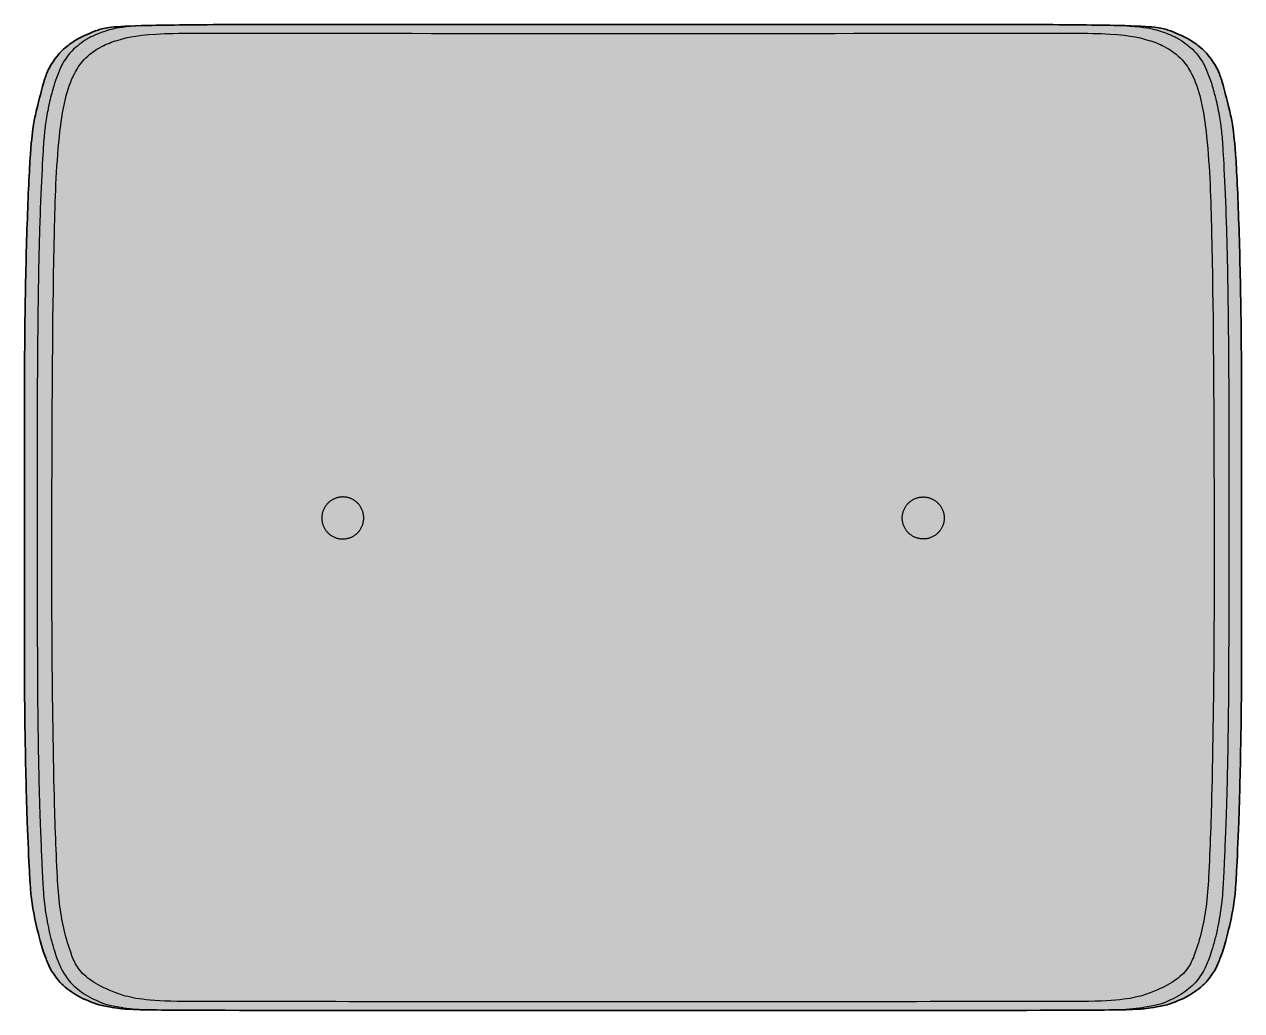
# Model space of a CAD drawing. Header units: millimetres. Extents: x 0 to 2629, y -1781 to 800.
# Drawn here: x 1665 to 2273, y -1748 to -1255 of the extents above; entities that cross this region are included whole.
import ezdxf

# ---------------------------------------------------------------- set-up
doc = ezdxf.new("R2010")
doc.units = ezdxf.units.MM
doc.layers.add('Blocks', color=7, linetype='Continuous')
doc.layers.add('Blocks$Fill', color=7, linetype='Continuous', true_color=0xffffff)
doc.layers.add('Blocks$Inner', color=7, linetype='Continuous', lineweight=25, true_color=0x007f00)
doc.layers.add('Blocks$Outline', color=7, linetype='Continuous', lineweight=35, true_color=0xff3f3f)

# ---------------------------------------------------------------- blocks, each defined once
blk = doc.blocks.new('Eames Lounge Chair Ottoman Top')
at = {"layer": 'Blocks$Fill', "extrusion": (0, 0, -1)}
blk.add_hatch(color=256, dxfattribs=at).paths.add_polyline_path([(301.47, 74.07), (59.41, 73.5), (47.8, 73.13), (43.98, 72.91), (42.44, 72.78), (41.09, 72.65), (39.9, 72.51), (38.85, 72.36), (37.92, 72.2), (37.09, 72.02), (36.33, 71.84), (35.63, 71.65), (34.97, 71.44), (34.33, 71.23), (33.05, 70.76), (31.76, 70.25), (27.89, 68.63), (26.6, 68.05), (25.94, 67.74), (25.28, 67.41), (24.62, 67.05), (23.94, 66.66), (23.26, 66.25), (22.58, 65.81), (21.91, 65.36), (21.25, 64.89), (19.99, 63.97), (18.87, 63.1), (17.91, 62.34), (17.11, 61.66), (16.75, 61.33), (16.4, 61.01), (16.08, 60.69), (15.76, 60.36), (15.45, 60.02), (15.14, 59.67), (14.52, 58.95), (13.29, 57.38), (12.66, 56.55), (12.02, 55.68), (11.71, 55.22), (11.4, 54.76), (11.09, 54.28), (10.79, 53.78), (10.5, 53.27), (10.21, 52.75), (9.94, 52.21), (9.67, 51.66), (9.15, 50.52), (8.66, 49.36), (8.2, 48.16), (7.72, 46.8), (7.21, 45.13), (6.6, 43.02), (3.74, 31.86), (3.24, 29.68), (2.84, 27.81), (2.5, 26.03), (1.8, 21.72), (1.41, 18.65), (0.99, 14.59), (0.56, 9.23), (-0.29, -5.86), (-2.16, -73.59), (-1.86, -293.82), (0.07, -348.41), (0.39, -354.45), (0.66, -358.17), (1.09, -362.3), (1.41, -364.72), (1.84, -367.38), (2.37, -370.26), (2.98, -373.28), (4.37, -379.26), (5.08, -382.03), (5.79, -384.59), (6.48, -386.91), (7.15, -388.99), (7.79, -390.8), (8.38, -392.37), (9.79, -395.81), (10.16, -396.64), (10.34, -397.03), (10.53, -397.41), (10.74, -397.78), (10.96, -398.17), (11.21, -398.56), (11.47, -398.96), (12.05, -399.8), (13.98, -402.42), (14.66, -403.28), (15.01, -403.71), (15.38, -404.14), (15.77, -404.56), (16.17, -404.97), (16.6, -405.37), (17.05, -405.77), (17.51, -406.16), (17.99, -406.55), (19.98, -408.06), (22.03, -409.55), (22.56, -409.91), (23.09, -410.27), (23.65, -410.61), (24.21, -410.94), (24.8, -411.26), (25.4, -411.56), (26.01, -411.86), (26.63, -412.15), (29.19, -413.26), (30.48, -413.8), (31.82, -414.33), (32.51, -414.58), (33.23, -414.82), (33.97, -415.06), (34.75, -415.28), (35.57, -415.49), (36.41, -415.69), (38.14, -416.04), (41.41, -416.61), (45.13, -417.2), (46.17, -417.33), (47.24, -417.43), (53.75, -417.73), (61.57, -417.9), (541.36, -417.9), (549.18, -417.73), (555.69, -417.43), (556.76, -417.33), (557.8, -417.2), (561.53, -416.61), (564.8, -416.04), (566.52, -415.69), (567.36, -415.49), (568.18, -415.28), (568.96, -415.06), (569.7, -414.82), (570.42, -414.58), (571.12, -414.33), (572.45, -413.8), (573.75, -413.26), (576.3, -412.15), (576.93, -411.86), (577.54, -411.56), (578.14, -411.26), (578.72, -410.94), (579.29, -410.61), (579.84, -410.27), (580.38, -409.91), (580.9, -409.55), (582.95, -408.06), (584.94, -406.55), (585.42, -406.16), (585.89, -405.77), (586.33, -405.37), (586.76, -404.97), (587.16, -404.56), (587.55, -404.14), (587.92, -403.71), (588.27, -403.28), (588.95, -402.42), (590.88, -399.8), (591.46, -398.96), (591.73, -398.56), (591.97, -398.17), (592.19, -397.78), (592.4, -397.41), (592.59, -397.03), (592.77, -396.64), (593.14, -395.81), (594.55, -392.37), (595.15, -390.8), (595.78, -388.99), (596.45, -386.91), (597.14, -384.59), (597.85, -382.03), (598.56, -379.26), (599.95, -373.28), (600.57, -370.26), (601.1, -367.38), (601.52, -364.72), (601.84, -362.3), (602.27, -358.17), (602.54, -354.45), (603.97, -324), (605.31, -257.62), (605.09, -73.59), (603.22, -5.86), (602.38, 9.23), (601.95, 14.59), (601.53, 18.65), (601.13, 21.72), (600.43, 26.03), (600.09, 27.81), (599.7, 29.68), (599.19, 31.86), (596.33, 43.02), (595.73, 45.13), (595.21, 46.8), (594.74, 48.16), (594.27, 49.36), (593.79, 50.52), (593.27, 51.66), (593, 52.21), (592.72, 52.75), (592.43, 53.27), (592.14, 53.78), (591.84, 54.28), (591.53, 54.76), (591.22, 55.22), (590.91, 55.68), (590.27, 56.55), (589.64, 57.38), (588.41, 58.95), (587.8, 59.67), (587.49, 60.02), (587.17, 60.36), (586.86, 60.69), (586.53, 61.01), (586.19, 61.33), (585.82, 61.66), (585.02, 62.34), (584.07, 63.1), (582.94, 63.97), (581.68, 64.89), (581.02, 65.36), (580.35, 65.81), (579.67, 66.25), (578.99, 66.66), (578.32, 67.05), (577.65, 67.41), (576.99, 67.74), (576.34, 68.05), (575.04, 68.63), (571.17, 70.25), (569.88, 70.76), (568.6, 71.23), (567.96, 71.44), (567.3, 71.65), (566.6, 71.84), (565.84, 72.02), (565.01, 72.2), (564.08, 72.36), (563.03, 72.51), (561.84, 72.65), (560.49, 72.78), (558.95, 72.91), (555.14, 73.13), (543.52, 73.5)], flags=0)
at = {"layer": 'Blocks$Inner'}
for points in [[(-435.92, -172.34), (-435.93, -171.98), (-435.95, -171.61), (-435.98, -171.25), (-436.03, -170.89), (-436.08, -170.53), (-436.15, -170.17), (-436.23, -169.82), (-436.33, -169.47), (-436.43, -169.12), (-436.55, -168.77), (-436.68, -168.43), (-436.82, -168.1), (-436.97, -167.77), (-437.14, -167.44), (-437.31, -167.13), (-437.5, -166.81), (-437.7, -166.51), (-437.9, -166.21), (-438.12, -165.92), (-438.35, -165.63), (-438.59, -165.36), (-438.84, -165.09), (-439.09, -164.83), (-439.36, -164.58), (-439.63, -164.34), (-439.91, -164.11), (-440.2, -163.89), (-440.5, -163.68), (-440.8, -163.48), (-441.11, -163.29), (-441.43, -163.12), (-441.75, -162.95), (-442.08, -162.79), (-442.42, -162.65), (-442.75, -162.52), (-443.1, -162.39), (-443.44, -162.29), (-443.8, -162.19), (-444.15, -162.1), (-444.51, -162.03), (-444.86, -161.97), (-445.23, -161.93), (-445.59, -161.89), (-445.95, -161.87), (-446.31, -161.86), (-446.68, -161.86), (-447.04, -161.88), (-447.4, -161.91), (-447.77, -161.95), (-448.13, -162), (-448.48, -162.07), (-448.84, -162.15), (-449.19, -162.24), (-449.54, -162.34), (-449.89, -162.45), (-450.23, -162.58), (-450.56, -162.72), (-450.89, -162.87), (-451.22, -163.03), (-451.54, -163.2), (-451.85, -163.39), (-452.16, -163.58), (-452.46, -163.79), (-452.76, -164), (-453.04, -164.23), (-453.32, -164.46), (-453.59, -164.71), (-453.85, -164.96), (-454.1, -165.22), (-454.34, -165.5), (-454.58, -165.77), (-454.8, -166.06), (-455.01, -166.36), (-455.21, -166.66), (-455.41, -166.97), (-455.59, -167.28), (-455.76, -167.61), (-455.91, -167.93), (-456.06, -168.27), (-456.2, -168.6), (-456.32, -168.95), (-456.43, -169.29), (-456.53, -169.64), (-456.62, -169.99), (-456.7, -170.35), (-456.76, -170.71), (-456.81, -171.07), (-456.85, -171.43), (-456.87, -171.79), (-456.88, -172.16), (-456.88, -172.52), (-456.87, -172.89), (-456.85, -173.25), (-456.81, -173.61), (-456.76, -173.97), (-456.7, -174.33), (-456.62, -174.68), (-456.53, -175.04), (-456.43, -175.39), (-456.32, -175.73), (-456.2, -176.08), (-456.06, -176.41), (-455.91, -176.75), (-455.76, -177.07), (-455.59, -177.4), (-455.41, -177.71), (-455.21, -178.02), (-455.01, -178.32), (-454.8, -178.62), (-454.58, -178.9), (-454.34, -179.18), (-454.1, -179.46), (-453.85, -179.72), (-453.59, -179.97), (-453.32, -180.22), (-453.04, -180.45), (-452.76, -180.68), (-452.46, -180.89), (-452.16, -181.1), (-451.85, -181.29), (-451.54, -181.48), (-451.22, -181.65), (-450.89, -181.81), (-450.56, -181.96), (-450.23, -182.1), (-449.89, -182.23), (-449.54, -182.34), (-449.19, -182.44), (-448.84, -182.53), (-448.48, -182.61), (-448.13, -182.68), (-447.77, -182.73), (-447.4, -182.77), (-447.04, -182.8), (-446.68, -182.82), (-446.31, -182.82), (-445.95, -182.81), (-445.59, -182.79), (-445.23, -182.75), (-444.86, -182.71), (-444.51, -182.65), (-444.15, -182.57), (-443.8, -182.49), (-443.44, -182.39), (-443.1, -182.28), (-442.75, -182.16), (-442.42, -182.03), (-442.08, -181.89), (-441.75, -181.73), (-441.43, -181.56), (-441.11, -181.39), (-440.8, -181.2), (-440.5, -181), (-440.2, -180.79), (-439.91, -180.57), (-439.63, -180.34), (-439.36, -180.1), (-439.09, -179.85), (-438.84, -179.59), (-438.59, -179.32), (-438.35, -179.05), (-438.12, -178.76), (-437.9, -178.47), (-437.7, -178.17), (-437.5, -177.87), (-437.31, -177.55), (-437.14, -177.24), (-436.97, -176.91), (-436.82, -176.58), (-436.68, -176.25), (-436.55, -175.91), (-436.43, -175.56), (-436.33, -175.21), (-436.23, -174.86), (-436.15, -174.51), (-436.08, -174.15), (-436.03, -173.79), (-435.98, -173.43), (-435.95, -173.07), (-435.93, -172.7)], [(-167.01, -172.34), (-167, -171.98), (-166.98, -171.61), (-166.95, -171.25), (-166.91, -170.89), (-166.85, -170.53), (-166.78, -170.17), (-166.7, -169.82), (-166.61, -169.47), (-166.5, -169.12), (-166.38, -168.77), (-166.25, -168.43), (-166.11, -168.1), (-165.96, -167.77), (-165.79, -167.44), (-165.62, -167.13), (-165.43, -166.81), (-165.24, -166.51), (-165.03, -166.21), (-164.81, -165.92), (-164.58, -165.63), (-164.34, -165.36), (-164.1, -165.09), (-163.84, -164.83), (-163.58, -164.58), (-163.3, -164.34), (-163.02, -164.11), (-162.73, -163.89), (-162.43, -163.68), (-162.13, -163.48), (-161.82, -163.29), (-161.5, -163.12), (-161.18, -162.95), (-160.85, -162.79), (-160.52, -162.65), (-160.18, -162.52), (-159.83, -162.39), (-159.49, -162.29), (-159.14, -162.19), (-158.78, -162.1), (-158.43, -162.03), (-158.07, -161.97), (-157.71, -161.93), (-157.34, -161.89), (-156.98, -161.87), (-156.62, -161.86), (-156.25, -161.86), (-155.89, -161.88), (-155.53, -161.91), (-155.17, -161.95), (-154.81, -162), (-154.45, -162.07), (-154.09, -162.15), (-153.74, -162.24), (-153.39, -162.34), (-153.05, -162.45), (-152.71, -162.58), (-152.37, -162.72), (-152.04, -162.87), (-151.71, -163.03), (-151.39, -163.2), (-151.08, -163.39), (-150.77, -163.58), (-150.47, -163.79), (-150.18, -164), (-149.89, -164.23), (-149.61, -164.46), (-149.34, -164.71), (-149.08, -164.96), (-148.83, -165.22), (-148.59, -165.5), (-148.36, -165.77), (-148.13, -166.06), (-147.92, -166.36), (-147.72, -166.66), (-147.53, -166.97), (-147.35, -167.28), (-147.18, -167.61), (-147.02, -167.93), (-146.87, -168.27), (-146.73, -168.6), (-146.61, -168.95), (-146.5, -169.29), (-146.4, -169.64), (-146.31, -169.99), (-146.24, -170.35), (-146.17, -170.71), (-146.12, -171.07), (-146.09, -171.43), (-146.06, -171.79), (-146.05, -172.16), (-146.05, -172.52), (-146.06, -172.89), (-146.09, -173.25), (-146.12, -173.61), (-146.17, -173.97), (-146.24, -174.33), (-146.31, -174.68), (-146.4, -175.04), (-146.5, -175.39), (-146.61, -175.73), (-146.73, -176.08), (-146.87, -176.41), (-147.02, -176.75), (-147.18, -177.07), (-147.35, -177.4), (-147.53, -177.71), (-147.72, -178.02), (-147.92, -178.32), (-148.13, -178.62), (-148.36, -178.9), (-148.59, -179.18), (-148.83, -179.46), (-149.08, -179.72), (-149.34, -179.97), (-149.61, -180.22), (-149.89, -180.45), (-150.18, -180.68), (-150.47, -180.89), (-150.77, -181.1), (-151.08, -181.29), (-151.39, -181.48), (-151.71, -181.65), (-152.04, -181.81), (-152.37, -181.96), (-152.71, -182.1), (-153.05, -182.23), (-153.39, -182.34), (-153.74, -182.44), (-154.09, -182.53), (-154.45, -182.61), (-154.81, -182.68), (-155.17, -182.73), (-155.53, -182.77), (-155.89, -182.8), (-156.25, -182.82), (-156.62, -182.82), (-156.98, -182.81), (-157.34, -182.79), (-157.71, -182.75), (-158.07, -182.71), (-158.43, -182.65), (-158.78, -182.57), (-159.14, -182.49), (-159.49, -182.39), (-159.83, -182.28), (-160.18, -182.16), (-160.52, -182.03), (-160.85, -181.89), (-161.18, -181.73), (-161.5, -181.56), (-161.82, -181.39), (-162.13, -181.2), (-162.43, -181), (-162.73, -180.79), (-163.02, -180.57), (-163.3, -180.34), (-163.58, -180.1), (-163.84, -179.85), (-164.1, -179.59), (-164.34, -179.32), (-164.58, -179.05), (-164.81, -178.76), (-165.03, -178.47), (-165.24, -178.17), (-165.43, -177.87), (-165.62, -177.55), (-165.79, -177.24), (-165.96, -176.91), (-166.11, -176.58), (-166.25, -176.25), (-166.38, -175.91), (-166.5, -175.56), (-166.61, -175.21), (-166.7, -174.86), (-166.78, -174.51), (-166.85, -174.15), (-166.91, -173.79), (-166.95, -173.43), (-166.98, -173.07), (-167, -172.7)]]:
    blk.add_lwpolyline(points, close=True, dxfattribs=at)
for points in [[(-546.73, 73.43), (-555.28, 72.92), (-562.53, 71.65), (-569.14, 69.18), (-574.08, 67.01), (-577.95, 64.01), (-581.82, 61.01), (-585.16, 56.32), (-586.76, 54.08), (-589.01, 48.45), (-590.65, 43.68), (-592.84, 35.79), (-594.69, 26.1), (-595.51, 19.12), (-596.23, 9.76), (-597.48, -17.15), (-598.43, -48.68), (-598.98, -98.06), (-599.04, -146.33), (-599.03, -199.92), (-598.87, -270.09), (-598.01, -310.9), (-597.33, -328.29), (-596.8, -342.79), (-596.35, -352.22), (-595.95, -359.07), (-595.29, -365.3), (-594.88, -369.22), (-593.64, -375.7), (-592.63, -380.63), (-590.74, -387.43), (-589.2, -392.03), (-588.12, -394.75), (-586.76, -398.15), (-584.29, -401.62), (-581.82, -405.08), (-577.95, -408.08), (-574.08, -411.08), (-569.14, -413.26), (-564.21, -415.43), (-558.35, -416.45), (-549.18, -417.73), (-543.36, -417.87)], [(-56.2, 73.43), (-47.66, 72.92), (-40.4, 71.65), (-33.79, 69.18), (-28.85, 67.01), (-24.98, 64.01), (-21.12, 61.01), (-17.77, 56.32), (-16.17, 54.08), (-13.93, 48.45), (-12.28, 43.68), (-10.09, 35.79), (-8.24, 26.1), (-7.42, 19.12), (-6.7, 9.76), (-5.46, -17.15), (-4.5, -48.68), (-3.95, -98.06), (-3.9, -146.33), (-3.9, -199.92), (-4.06, -270.09), (-4.92, -310.9), (-5.6, -328.29), (-6.13, -342.79), (-6.59, -352.22), (-6.99, -359.07), (-7.64, -365.3), (-8.06, -369.22), (-9.3, -375.7), (-10.31, -380.63), (-12.19, -387.43), (-13.73, -392.03), (-14.81, -394.75), (-16.17, -398.15), (-18.64, -401.62), (-21.12, -405.08), (-24.98, -408.08), (-28.85, -411.08), (-33.79, -413.26), (-38.73, -415.43), (-44.58, -416.45), (-53.75, -417.73), (-59.57, -417.87)]]:
    blk.add_open_spline(points, degree=3, dxfattribs=at)
blk.add_open_spline([(-81.28, -413.75), (-59.94, -413.59), (-50.01, -411.99), (-38.01, -407.43), (-31.63, -404.01), (-26.7, -399.92), (-23.28, -395.73), (-20.29, -388.57), (-17.36, -378.5), (-14.92, -365.64), (-13.38, -341.88), (-11.15, -268.05), (-11.21, -160.62), (-11.75, -52.14), (-13.58, 8.64), (-17.12, 35.08), (-21.41, 48.1), (-26.91, 56.89), (-35.19, 63.06), (-46.78, 67.33), (-55.42, 68.89), (-67.65, 69.48), (-86.5, 70.09), (-166.42, 69.48), (-301.47, 69.48), (-436.51, 69.48), (-516.43, 70.09), (-535.28, 69.48), (-547.51, 68.89), (-556.15, 67.33), (-567.75, 63.06), (-576.02, 56.89), (-581.52, 48.1), (-585.82, 35.08), (-589.35, 8.64), (-591.18, -52.14), (-591.72, -160.62), (-591.78, -268.05), (-589.55, -341.88), (-588.01, -365.64), (-585.57, -378.5), (-582.65, -388.57), (-579.66, -395.73), (-576.23, -399.92), (-571.3, -404.01), (-564.92, -407.43), (-552.92, -411.99), (-543, -413.59), (-521.65, -413.75), (-481.43, -413.78), (-408.04, -413.8), (-301.47, -413.8), (-194.9, -413.8), (-121.5, -413.78), (-81.28, -413.75)], degree=3, knots=[-0.565514, -0.565514, -0.565514, -0.565514, -0.55002, -0.543542, -0.532363, -0.527269, -0.522833, -0.515253, -0.502435, -0.489156, -0.47331, -0.426057, -0.251939, -0.128616, -0.077499, -0.057031, -0.042834, -0.034085, -0.023767, -0.016316, 0, 0, 0, 0.250248, 0.250248, 0.250248, 0.500497, 0.500497, 0.500497, 0.516813, 0.524264, 0.534581, 0.543331, 0.557527, 0.577995, 0.629113, 0.752435, 0.926554, 0.973806, 0.989653, 1.002931, 1.01575, 1.023329, 1.027765, 1.032859, 1.044038, 1.050516, 1.06601, 1.06601, 1.06601, 1.301653, 1.301653, 1.301653, 1.537297, 1.537297, 1.537297, 1.537297], dxfattribs=at)
at = {"layer": 'Blocks$Outline'}
blk.add_open_spline([(-301.47, 74.07), (-319.2, 74.07), (-366.19, 74.07), (-446.76, 74.07), (-504.05, 74.07), (-548.39, 73.55), (-563.52, 72.75), (-568.59, 71.36), (-573.75, 69.18), (-578.9, 67.01), (-584.57, 62.79), (-587.22, 60.48), (-589.61, 57.46), (-592.22, 53.95), (-594.36, 49.41), (-596, 44.59), (-599.62, 30.35), (-600.64, 25.16), (-602.38, 13.47), (-604.09, -23.66), (-605.27, -72.17), (-605.4, -129.19), (-605.4, -206.48), (-605.41, -261.23), (-604.81, -294.32), (-604.09, -324.4), (-602.68, -352.12), (-602.38, -357.55), (-601.41, -366.74), (-598.57, -379.78), (-595.7, -389.71), (-593.34, -395.34), (-592.22, -398.03), (-589.61, -401.54), (-587, -405.05), (-582.95, -408.06), (-578.9, -411.08), (-573.75, -413.26), (-568.59, -415.43), (-560.97, -416.71), (-556.71, -417.42), (-552.77, -417.59), (-535.79, -418.27), (-301.47, -418.27), (-67.14, -418.27), (-50.16, -417.59), (-46.23, -417.42), (-41.97, -416.71), (-34.34, -415.43), (-29.19, -413.26), (-24.03, -411.08), (-19.98, -408.06), (-15.93, -405.05), (-13.32, -401.54), (-10.71, -398.03), (-9.59, -395.34), (-7.24, -389.71), (-4.37, -379.78), (-1.52, -366.74), (-0.55, -357.55), (-0.25, -352.12), (1.16, -324.4), (1.88, -294.32), (2.47, -261.23), (2.47, -206.48), (2.47, -129.19), (2.33, -72.17), (1.16, -23.66), (-0.55, 13.47), (-2.29, 25.16), (-3.31, 30.35), (-6.93, 44.59), (-8.58, 49.41), (-10.71, 53.95), (-13.32, 57.46), (-15.72, 60.48), (-18.36, 62.79), (-24.03, 67.01), (-29.19, 69.18), (-34.34, 71.36), (-39.42, 72.75), (-54.54, 73.55), (-98.88, 74.07), (-156.17, 74.07), (-236.74, 74.07), (-283.74, 74.07), (-301.47, 74.07)], degree=3, knots=[0, 0, 0, 0, 0.027399, 0.054798, 0.082197, 0.109597, 0.136996, 0.164395, 0.191794, 0.219193, 0.246592, 0.273991, 0.301391, 0.32879, 0.356189, 0.383588, 0.410987, 0.438386, 0.465785, 0.493185, 0.520584, 0.547983, 0.575382, 0.602781, 0.63018, 0.657579, 0.684979, 0.712378, 0.739777, 0.767176, 0.794575, 0.821974, 0.849373, 0.876773, 0.904172, 0.931571, 0.95897, 0.986369, 1.013768, 1.041167, 1.068567, 1.095966, 1.123365, 1.123365, 1.123365, 1.150764, 1.178163, 1.205562, 1.232961, 1.260361, 1.28776, 1.315159, 1.342558, 1.369957, 1.397356, 1.424755, 1.452155, 1.479554, 1.506953, 1.534352, 1.561751, 1.58915, 1.616549, 1.643948, 1.671348, 1.698747, 1.726146, 1.753545, 1.780944, 1.808343, 1.835742, 1.863142, 1.890541, 1.91794, 1.945339, 1.972738, 2.000137, 2.027536, 2.054936, 2.082335, 2.109734, 2.137133, 2.164532, 2.191931, 2.21933, 2.24673, 2.24673, 2.24673, 2.24673], dxfattribs=at)

msp = doc.modelspace()

# ---------------------------------------------------------------- block references
at = {"layer": 'Blocks'}
msp.add_blockref('Eames Lounge Chair Ottoman Top', (2270.43, -1329.45), dxfattribs=at)

doc.saveas('drawing.dxf')
